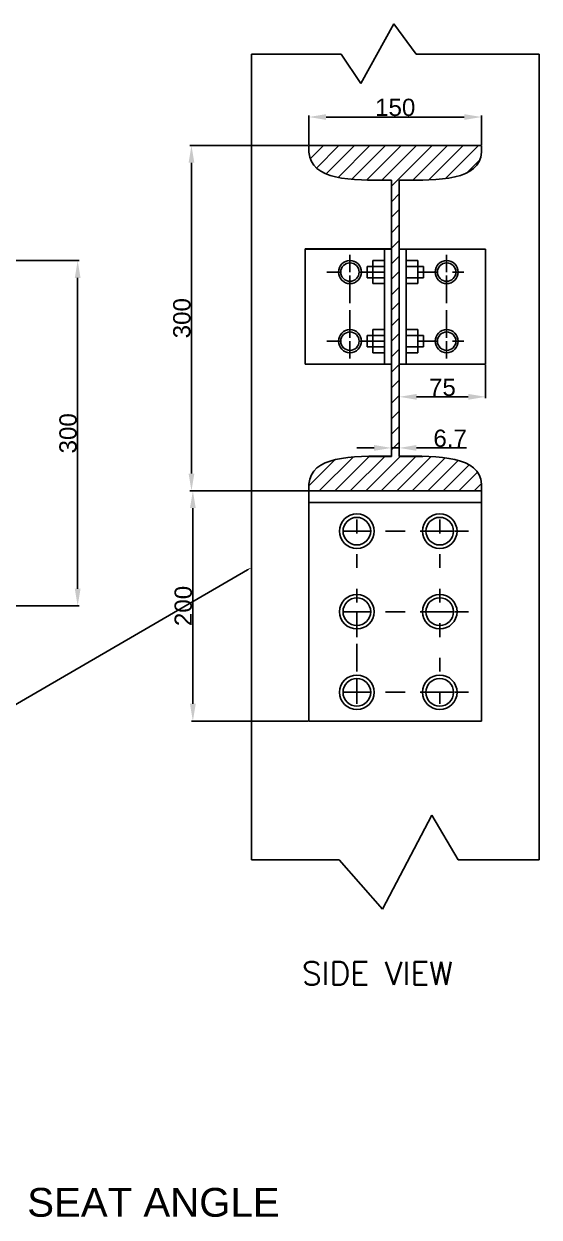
# Model space of a CAD drawing. Header units: inches. Extents: x 1072 to 2414, y 362 to 1695.
# Drawn here: x 1966 to 2414, y 362 to 1399 of the extents above; entities that cross this region are included whole.
import ezdxf
from ezdxf import colors
from ezdxf.entities.mleader import LeaderData, LeaderLine
from ezdxf.math import Vec2, Vec3

# ---------------------------------------------------------------- set-up
doc = ezdxf.new("R2010")
doc.units = ezdxf.units.IN
doc.header["$MEASUREMENT"] = 0
doc.linetypes.add('ACAD_ISO03W100', pattern=[30, 12, -18])
doc.styles.add('romans', font='romans.shx')
doc.styles.get("Standard").update_dxf_attribs({"font": 'arial.ttf'})
doc.dimstyles.new('ISO-25', dxfattribs={"dimtxt": 15, "dimasz": 15, "dimexe": 1.25, "dimexo": 0.625, "dimtad": 1, "dimdec": 4, "dimtxsty": 'Standard', "dimcen": 2.5, "dimadec": 0, "dimazin": 0, "dimtfac": 1, "dimtdec": 4, "dimtmove": 0, "dimatfit": 3, "dimfxl": 1, "dimarcsym": 0})

# ---------------------------------------------------------------- blocks, each defined once
blk = doc.blocks.new('*U35')
for radius in [15, 12]:
    blk.add_circle((0, 0), radius)
blk = doc.blocks.new('*U36')
at = {"color": 0, "linetype": 'ByBlock', "lineweight": -2, "transparency": 16777216}
for p in [(0, 140), (0, 70), (0, 0)]:
    blk.add_blockref('*U35', p, dxfattribs=at)
blk = doc.blocks.new('*U37')
for radius in [15, 12]:
    blk.add_circle((0, 0), radius)
blk = doc.blocks.new('*U38')
at = {"color": 0, "linetype": 'ByBlock', "lineweight": -2, "transparency": 16777216}
for p in [(0, 140), (0, 70), (0, 0)]:
    blk.add_blockref('*U37', p, dxfattribs=at)
blk = doc.blocks.new('*D46')
at = {"color": 0, "lineweight": -2, "transparency": 16777216}
for p, q in [((1903.1, 1193.1), (2014.2, 1193.1)), ((2013, 1178.1), (2013, 908.1)), ((1903.1, 893.1), (2014.2, 893.1))]:
    blk.add_line(p, q, dxfattribs=at)
at = {"color": 0, "transparency": 16777216}
for points in [[(2010.5, 1178.1), (2015.5, 1178.1), (2013, 1193.1)], [(2010.5, 908.1), (2015.5, 908.1), (2013, 893.1)]]:
    blk.add_solid(points, dxfattribs=at)
at = {"layer": 'Defpoints', "color": 0, "transparency": 16777216}
for p in [(1902.4, 1193.1), (1902.4, 893.1), (2013, 893.1)]:
    blk.add_point(p, dxfattribs=at)
at = {"color": 0, "transparency": 16777216, "insert": (2004.7, 1043.1), "char_height": 15, "attachment_point": 5, "rotation": 90}
blk.add_mtext('300', dxfattribs=at)
blk = doc.blocks.new('*D58')
at = {"color": 0, "lineweight": -2, "transparency": 16777216}
for p, q in [((2213.9, 1293.7), (2213.9, 1319.2)), ((2228.9, 1317.9), (2348.9, 1317.9)), ((2363.9, 1293.7), (2363.9, 1319.2))]:
    blk.add_line(p, q, dxfattribs=at)
at = {"color": 0, "transparency": 16777216}
for points in [[(2228.9, 1320.4), (2228.9, 1315.4), (2213.9, 1317.9)], [(2348.9, 1320.4), (2348.9, 1315.4), (2363.9, 1317.9)]]:
    blk.add_solid(points, dxfattribs=at)
at = {"layer": 'Defpoints', "color": 0, "transparency": 16777216}
for p in [(2363.9, 1317.9), (2213.9, 1293.1), (2363.9, 1293.1)]:
    blk.add_point(p, dxfattribs=at)
at = {"color": 0, "transparency": 16777216, "insert": (2288.9, 1326.2), "char_height": 15, "attachment_point": 5}
blk.add_mtext('150', dxfattribs=at)
blk = doc.blocks.new('*D59')
at = {"color": 0, "lineweight": -2, "transparency": 16777216}
for p, q in [((2213.3, 993.1), (2111.9, 993.1)), ((2113.1, 978.1), (2113.1, 808.1)), ((2213.3, 793.1), (2111.9, 793.1))]:
    blk.add_line(p, q, dxfattribs=at)
at = {"color": 0, "transparency": 16777216}
for points in [[(2110.6, 978.1), (2115.6, 978.1), (2113.1, 993.1)], [(2110.6, 808.1), (2115.6, 808.1), (2113.1, 793.1)]]:
    blk.add_solid(points, dxfattribs=at)
at = {"layer": 'Defpoints', "color": 0, "transparency": 16777216}
for p in [(2213.9, 993.1), (2113.1, 793.1), (2213.9, 793.1)]:
    blk.add_point(p, dxfattribs=at)
at = {"color": 0, "transparency": 16777216, "insert": (2104.8, 893.1), "char_height": 15, "attachment_point": 5, "rotation": 90}
blk.add_mtext('200', dxfattribs=at)
blk = doc.blocks.new('*D42')
at = {"color": 0, "lineweight": -2, "transparency": 16777216}
for p, q in [((2213.3, 1293.1), (2110.6, 1293.1)), ((2111.9, 1278.1), (2111.9, 1008.1)), ((2213.3, 993.1), (2110.6, 993.1))]:
    blk.add_line(p, q, dxfattribs=at)
at = {"color": 0, "transparency": 16777216}
for points in [[(2109.4, 1278.1), (2114.4, 1278.1), (2111.9, 1293.1)], [(2109.4, 1008.1), (2114.4, 1008.1), (2111.9, 993.1)]]:
    blk.add_solid(points, dxfattribs=at)
at = {"layer": 'Defpoints', "color": 0, "transparency": 16777216}
for p in [(2213.9, 1293.1), (2111.9, 993.1), (2213.9, 993.1)]:
    blk.add_point(p, dxfattribs=at)
at = {"color": 0, "transparency": 16777216, "insert": (2103.6, 1143.1), "char_height": 15, "attachment_point": 5, "rotation": 90}
blk.add_mtext('300', dxfattribs=at)
blk = doc.blocks.new('*D60')
at = {"color": 0, "lineweight": -2, "transparency": 16777216}
for p, q in [((2292.4, 1102.5), (2292.4, 1073.5)), ((2367.4, 1102.5), (2367.4, 1073.5)), ((2307.4, 1074.8), (2352.4, 1074.8))]:
    blk.add_line(p, q, dxfattribs=at)
at = {"color": 0, "transparency": 16777216}
for points in [[(2307.4, 1077.3), (2307.4, 1072.3), (2292.4, 1074.8)], [(2352.4, 1077.3), (2352.4, 1072.3), (2367.4, 1074.8)]]:
    blk.add_solid(points, dxfattribs=at)
at = {"layer": 'Defpoints', "color": 0, "transparency": 16777216}
for p in [(2292.4, 1103.2), (2367.4, 1103.2), (2367.4, 1074.8)]:
    blk.add_point(p, dxfattribs=at)
at = {"color": 0, "transparency": 16777216, "insert": (2329.9, 1083), "char_height": 15, "attachment_point": 5}
blk.add_mtext('75', dxfattribs=at)
blk = doc.blocks.new('*D61')
at = {"color": 0, "lineweight": -2, "transparency": 16777216}
for p, q in [((2270.6, 1030.4), (2255.6, 1030.4)), ((2285.6, 1023.7), (2285.6, 1031.6)), ((2285.6, 1030.4), (2292.3, 1030.4)), ((2292.3, 1023.7), (2292.3, 1031.6)), ((2307.3, 1030.4), (2350.9, 1030.4))]:
    blk.add_line(p, q, dxfattribs=at)
at = {"color": 0, "transparency": 16777216}
for points in [[(2270.6, 1032.9), (2270.6, 1027.9), (2285.6, 1030.4)], [(2307.3, 1032.9), (2307.3, 1027.9), (2292.3, 1030.4)]]:
    blk.add_solid(points, dxfattribs=at)
at = {"layer": 'Defpoints', "color": 0, "transparency": 16777216}
for p in [(2292.3, 1030.4), (2285.6, 1023.1), (2292.3, 1023.1)]:
    blk.add_point(p, dxfattribs=at)
at = {"color": 0, "transparency": 16777216, "insert": (2336.6, 1038.7), "char_height": 15, "attachment_point": 5}
blk.add_mtext('6.7', dxfattribs=at)

msp = doc.modelspace()

# ---------------------------------------------------------------- hatches: boundary and pattern name
h = msp.add_hatch()
h.set_pattern_fill('ANSI31', color=256, scale=3)
h.set_pattern_definition([(45, (773.762, 190.515), (-6.73519, 6.73519), [])])
edge = h.paths.add_edge_path()
edge.add_spline(control_points=[(2312.99164, 1263.09536), (2340.13539, 1263.7479), (2362.58267, 1267.82109), (2363.92095, 1287.26894)], knot_values=[5.8264194124, 5.8264194124, 5.8264194124, 5.8264194124, 67.0941389228, 67.0941389228, 67.0941389228, 67.0941389228], degree=3, periodic=0)
edge.add_line((2363.92095, 1287.26894), (2363.92095, 1293.09536))
edge.add_line((2363.92095, 1293.09536), (2213.92095, 1293.09536))
edge.add_spline(control_points=[(2213.92095, 1293.09536), (2213.85732, 1291.10687), (2213.12454, 1268.20844), (2237.70651, 1263.7479), (2264.85025, 1263.09536)], knot_values=[0, 0, 0, 0, 5.8264194124, 67.0941389228, 67.0941389228, 67.0941389228, 67.0941389228], degree=3, periodic=0)
edge.add_line((2264.85025, 1263.09536), (2285.57095, 1263.09536))
edge.add_line((2285.57095, 1263.09536), (2285.57095, 1183.16424))
edge.add_line((2285.57095, 1183.16424), (2292.27095, 1183.16424))
edge.add_line((2292.27095, 1183.16424), (2292.27095, 1188.16424))
edge.add_line((2292.27095, 1188.16424), (2292.27095, 1193.29426))
edge.add_line((2292.27095, 1193.29426), (2292.27095, 1263.09536))
edge.add_line((2292.27095, 1263.09536), (2312.99164, 1263.09536))
h.paths.add_polyline_path([(2292.27095, 1183.16424), (2285.57095, 1183.16424), (2285.57095, 1178.16424), (2285.57095, 1123.16424), (2292.27095, 1123.16424)])
edge = h.paths.add_edge_path()
edge.add_line((2292.27095, 1123.16424), (2285.57095, 1123.16424))
edge.add_line((2285.57095, 1123.16424), (2285.57095, 1043.23312))
edge.add_line((2285.57095, 1043.23312), (2285.57095, 1023.09536))
edge.add_line((2285.57095, 1023.09536), (2264.85025, 1023.09536))
edge.add_spline(control_points=[(2264.85025, 1023.09536), (2237.70651, 1022.44281), (2215.25923, 1018.36962), (2213.92095, 998.92178)], knot_values=[5.8264194124, 5.8264194124, 5.8264194124, 5.8264194124, 67.0941389228, 67.0941389228, 67.0941389228, 67.0941389228], degree=3, periodic=0)
edge.add_line((2213.92095, 998.92178), (2213.92095, 993.09536))
edge.add_line((2213.92095, 993.09536), (2363.92095, 993.09536))
edge.add_spline(control_points=[(2363.92095, 993.09536), (2363.98458, 995.08384), (2364.71736, 1017.98227), (2340.13539, 1022.44281), (2312.99164, 1023.09536)], knot_values=[0, 0, 0, 0, 5.8264194124, 67.0941389228, 67.0941389228, 67.0941389228, 67.0941389228], degree=3, periodic=0)
edge.add_line((2312.99164, 1023.09536), (2292.27095, 1023.09536))
edge.add_line((2292.27095, 1023.09536), (2292.27095, 1123.16424))

# ---------------------------------------------------------------- linework, layer by layer
for p, q in [((2259.11925, 1346.99696), (2287.60544, 1398.83443)), ((2287.60544, 1398.83443), (2307.22312, 1372.59157)), ((2173.92095, 1372.59157), (2163.92095, 1372.59157)), ((2163.92095, 1372.59157), (2163.92095, 672.59157)), ((2173.92095, 1372.59157), (2241.92005, 1372.59157)), ((2241.92005, 1372.59157), (2259.11925, 1346.99696)), ((2307.22312, 1372.59157), (2403.92095, 1372.59157)), ((2403.92095, 1372.59157), (2413.92095, 1372.59157)), ((2413.92095, 1372.59157), (2413.92095, 672.59157)), ((2213.92095, 1293.09536), (2363.92095, 1293.09536)), ((2363.92095, 1293.09536), (2363.92095, 1287.26894)), ((2363.92095, 1293.09536), (2363.92095, 1287.26894)), ((2264.85025, 1263.09536), (2285.57095, 1263.09536)), ((2285.57095, 1023.09536), (2285.57095, 1263.09536)), ((2285.57095, 1023.09536), (2285.57095, 1263.09536)), ((2285.57095, 1263.09536), (2285.57095, 1043.23312)), ((2285.57095, 1263.09536), (2285.57095, 1043.23312)), ((2292.27095, 1263.09536), (2312.99164, 1263.09536)), ((2292.27095, 1263.09536), (2292.27095, 1023.09536)), ((2292.27095, 1263.09536), (2292.27095, 1023.09536)), ((2292.27095, 1043.23312), (2292.27095, 1263.09536)), ((2292.27095, 1043.23312), (2292.27095, 1263.09536)), ((2292.27095, 1263.0577), (2292.35753, 1203.05776)), ((2210.57095, 1103.28051), (2210.57095, 1203.28051)), ((2210.57095, 1203.28051), (2285.57095, 1203.28051)), ((2285.57095, 1203.04797), (2210.57095, 1203.04797)), ((2210.57095, 1203.04797), (2210.57095, 1103.04797)), ((2279.57095, 1203.04797), (2279.57095, 1103.28051)), ((2285.57095, 1203.04797), (2285.57095, 1103.28051)), ((2367.35745, 1203.16248), (2292.35745, 1203.16248)), ((2292.35753, 1203.05776), (2367.35745, 1203.16599)), ((2292.35753, 1203.05776), (2292.35753, 1103.27071)), ((2298.35753, 1203.05776), (2298.35753, 1103.27071)), ((2367.35745, 1203.16599), (2367.35745, 1103.16599)), ((2367.35745, 1103.16248), (2367.35745, 1203.16248)), ((2269.57095, 1173.16424), (2269.57095, 1193.16424)), ((2269.57095, 1193.16424), (2279.57095, 1193.16424)), ((2279.57095, 1193.16424), (2279.57095, 1188.16424)), ((2292.27095, 1183.16424), (2292.27095, 1193.29426)), ((2298.27095, 1193.29426), (2308.58674, 1193.29426)), ((2308.58674, 1183.16424), (2308.58674, 1193.16424)), ((2308.58674, 1193.16424), (2308.58674, 1173.16424)), ((2264.57095, 1178.16424), (2264.57095, 1188.16424)), ((2264.57095, 1188.16424), (2269.57095, 1188.16424)), ((2279.57095, 1188.16424), (2269.57095, 1188.16424)), ((2269.57095, 1188.16424), (2269.57095, 1178.16424)), ((2279.57095, 1183.16424), (2269.57095, 1183.16424)), ((2269.57095, 1183.16424), (2269.57095, 1178.16424)), ((2279.57095, 1178.16424), (2279.57095, 1183.16424)), ((2292.27095, 1178.16424), (2292.27095, 1188.16424)), ((2292.58674, 1183.16424), (2292.27095, 1183.16424)), ((2298.27095, 1188.16424), (2308.58674, 1188.16424)), ((2313.58674, 1188.16424), (2308.58674, 1188.16424)), ((2313.58674, 1178.16424), (2313.58674, 1188.16424)), ((2269.57095, 1178.16424), (2264.57095, 1178.16424)), ((2269.57095, 1178.16424), (2279.57095, 1178.16424)), ((2279.57095, 1173.16424), (2269.57095, 1173.16424)), ((2308.58674, 1178.16424), (2298.27095, 1178.16424)), ((2308.58674, 1173.16424), (2298.27095, 1173.16424)), ((2308.58674, 1173.16424), (2308.58674, 1178.16424)), ((2308.58674, 1178.16424), (2313.58674, 1178.16424)), ((2279.57095, 1133.16424), (2269.57095, 1133.16424)), ((2269.57095, 1133.16424), (2269.57095, 1113.16424)), ((2308.58674, 1133.16424), (2298.27095, 1133.16424)), ((2308.58674, 1113.16424), (2308.58674, 1133.16424)), ((2308.58674, 1133.16424), (2308.58674, 1128.16424)), ((2269.57095, 1128.16424), (2264.57095, 1128.16424)), ((2264.57095, 1128.16424), (2264.57095, 1118.16424)), ((2269.57095, 1118.16424), (2269.57095, 1128.16424)), ((2269.57095, 1128.16424), (2279.57095, 1128.16424)), ((2269.57095, 1123.16424), (2269.57095, 1128.16424)), ((2279.57095, 1123.16424), (2269.57095, 1123.16424)), ((2279.57095, 1128.16424), (2279.57095, 1123.16424)), ((2292.27095, 1128.16424), (2292.27095, 1118.16424)), ((2292.58674, 1123.16424), (2292.27095, 1123.16424)), ((2292.27095, 1123.16424), (2292.27095, 1113.03422)), ((2308.58674, 1128.16424), (2298.27095, 1128.16424)), ((2308.58674, 1128.16424), (2313.58674, 1128.16424)), ((2308.58674, 1123.16424), (2308.58674, 1113.16424)), ((2313.58674, 1128.16424), (2313.58674, 1118.16424)), ((2264.57095, 1118.16424), (2269.57095, 1118.16424)), ((2279.57095, 1118.16424), (2269.57095, 1118.16424)), ((2269.57095, 1113.16424), (2279.57095, 1113.16424)), ((2279.57095, 1113.16424), (2279.57095, 1118.16424)), ((2298.27095, 1118.16424), (2308.58674, 1118.16424)), ((2298.27095, 1113.03422), (2308.58674, 1113.03422)), ((2313.58674, 1118.16424), (2308.58674, 1118.16424)), ((2285.57095, 1103.28051), (2210.57095, 1103.28051)), ((2210.57095, 1103.04797), (2285.57095, 1103.04797)), ((2292.27095, 1043.27078), (2292.35753, 1103.27071)), ((2367.35745, 1103.16599), (2292.35745, 1103.16599)), ((2292.35745, 1103.16599), (2367.35745, 1103.16599)), ((2292.35753, 1103.27071), (2367.35745, 1103.16248)), ((2285.57095, 1023.09536), (2264.85025, 1023.09536)), ((2312.99164, 1023.09536), (2292.27095, 1023.09536)), ((2213.92095, 993.09536), (2213.92095, 998.92178)), ((2213.92095, 993.09536), (2213.92095, 998.92178)), ((2363.92095, 993.09536), (2213.92095, 993.09536)), ((2213.92095, 993.09536), (2213.92095, 793.09536)), ((2213.92095, 993.09536), (2213.92095, 983.09536)), ((2363.92095, 793.09536), (2363.92095, 993.09536)), ((2213.92095, 983.09536), (2363.92095, 983.09536)), ((2213.92095, 793.09536), (2363.92095, 793.09536)), ((2277.85286, 629.80466), (2320.81524, 711.21236)), ((2320.81524, 711.21236), (2343.49596, 672.59157)), ((2163.92095, 672.59157), (2173.92095, 672.59157)), ((2203.92095, 672.59157), (2173.92095, 672.59157)), ((2240.31763, 672.59157), (2203.92095, 672.59157)), ((2277.85286, 629.80466), (2240.31763, 672.59157)), ((2403.92095, 672.59157), (2343.49596, 672.59157)), ((2413.92095, 672.59157), (2403.92095, 672.59157))]:
    msp.add_line(p, q)
at = {"linetype": 'ACAD_ISO03W100'}
for p, q in [((2249.57095, 1108.16424), (2249.57095, 1198.16424)), ((2249.57095, 1183.16424), (2249.57095, 1198.16424)), ((2249.57095, 1198.16424), (2249.57095, 1108.16424)), ((2333.58674, 1108.16424), (2333.58674, 1198.16424)), ((2333.58674, 1183.16424), (2333.58674, 1198.16424)), ((2333.58674, 1198.16424), (2333.58674, 1108.16424)), ((2269.57095, 1183.16424), (2229.57095, 1183.16424)), ((2229.57095, 1183.16424), (2249.57095, 1183.16424)), ((2308.58674, 1183.16424), (2348.58674, 1183.16424)), ((2313.58674, 1183.16424), (2333.58674, 1183.16424)), ((2269.57095, 1123.16424), (2229.57095, 1123.16424)), ((2229.57095, 1123.16424), (2249.57095, 1123.16424)), ((2249.57095, 1123.16424), (2249.57095, 1108.16424)), ((2308.58674, 1123.16424), (2348.58674, 1123.16424)), ((2313.58674, 1123.16424), (2333.58674, 1123.16424)), ((2333.58674, 1123.16424), (2333.58674, 1108.16424)), ((2327.58674, 1103.21988), (2327.58674, 1103.16599)), ((2213.92095, 983.09536), (2213.92095, 968.09536)), ((2255.57095, 968.09536), (2255.57095, 808.09536)), ((2255.57095, 968.09536), (2255.57095, 958.09536)), ((2327.58674, 968.09536), (2327.58674, 808.09536)), ((2255.57095, 958.09536), (2230.57095, 958.09536)), ((2255.57095, 958.09536), (2327.58674, 958.09536)), ((2352.58674, 958.09536), (2255.57095, 958.09536)), ((2327.58674, 958.09536), (2352.58674, 958.09536)), ((2255.57095, 888.09536), (2230.57095, 888.09536)), ((2255.57095, 818.09536), (2255.57095, 888.09536)), ((2255.57095, 888.09536), (2327.58674, 888.09536)), ((2352.58674, 888.09536), (2255.57095, 888.09536)), ((2327.58674, 888.09536), (2352.58674, 888.09536)), ((2255.57095, 818.09536), (2230.57095, 818.09536)), ((2255.57095, 808.09536), (2255.57095, 818.09536)), ((2255.57095, 818.09536), (2327.58674, 818.09536)), ((2352.58674, 818.09536), (2255.57095, 818.09536)), ((2327.58674, 818.09536), (2352.58674, 818.09536)), ((2213.92095, 793.09536), (2213.92095, 808.09536))]:
    msp.add_line(p, q, dxfattribs=at)
for centre, radius in [((2249.57095, 1183.16424), 10), ((2333.58674, 1183.16424), 10), ((2249.57095, 1183.16424), 8), ((2333.58674, 1183.16424), 8), ((2249.57095, 1123.16424), 10), ((2249.57095, 1123.16424), 8), ((2333.58674, 1123.16424), 10), ((2333.58674, 1123.16424), 8)]:
    msp.add_circle(centre, radius)
for points in [[(2213.92095, 1293.09536), (2213.85732, 1291.10687), (2212.9593, 1263.04493), (2250.08002, 1262.67377), (2285.57095, 1263.0577)], [(2363.92095, 1293.09536), (2363.98458, 1291.10687), (2364.88259, 1263.04493), (2327.76187, 1262.67377), (2292.27095, 1263.0577)], [(2213.92095, 993.09536), (2213.85732, 995.08384), (2212.9593, 1023.14578), (2250.08002, 1023.51694), (2285.57095, 1023.13301)], [(2363.92095, 993.09536), (2363.98458, 995.08384), (2364.88259, 1023.14578), (2327.76187, 1023.51694), (2292.27095, 1023.13301)]]:
    msp.add_open_spline(points, degree=3, knots=[0, 0, 0, 0, 5.8264194124, 82.223625274, 82.223625274, 82.223625274, 82.223625274])

# ---------------------------------------------------------------- block references
for name, p in [('*U36', (2255.57095, 818.09536)), ('*U38', (2327.58674, 818.09536))]:
    msp.add_blockref(name, p)

# ---------------------------------------------------------------- texts
at = {"insert": (2207.88871, 583.90794), "char_height": 20, "attachment_point": 1, "style": 'romans'}
msp.add_mtext_dynamic_manual_height_columns('SIDE VIEW ', width=274.0610087, gutter_width=12.5, heights=[0], dxfattribs=at)
at = {"insert": (1233.86139, 387.45778), "char_height": 25, "attachment_point": 1}
msp.add_mtext_dynamic_manual_height_columns('COLUMN BEAM BOLT CONNECTION USING SEAT ANGLE', width=1142.6825471, gutter_width=12.5, heights=[0], dxfattribs=at)

# ---------------------------------------------------------------- dimensions: what is measured, and where the dimension line sits
for base, p1, p2, picture, middle in [((2363.92095, 1317.92609), (2213.92095, 1293.09536), (2363.92095, 1293.09536), '*D58', (2288.92095, 1326.20968)), ((2367.35745, 1074.75629), (2292.35745, 1103.16599), (2367.35745, 1103.16248), '*D60', (2329.85745, 1083.00919))]:
    dim = msp.add_linear_dim(base=base, p1=p1, p2=p2, dimstyle='ISO-25')
    dim.commit()
    dim.dimension.update_dxf_attribs({"geometry": picture, "text_midpoint": middle})
for base, p1, p2, picture, middle in [((2111.87209, 993.09536), (2213.92095, 1293.09536), (2213.92095, 993.09536), '*D42', (2103.58338, 1143.09536)), ((2012.98839, 893.09536), (1902.43541, 1193.09536), (1902.43541, 893.09536), '*D46', (2004.69968, 1043.09536)), ((2113.12209, 793.09536), (2213.92095, 993.09536), (2213.92095, 793.09536), '*D59', (2104.8385, 893.09536))]:
    dim = msp.add_linear_dim(base=base, p1=p1, p2=p2, angle=90, dimstyle='ISO-25')
    dim.commit()
    dim.dimension.update_dxf_attribs({"geometry": picture, "text_midpoint": middle})
dim = msp.add_linear_dim(base=(2292.27095, 1030.38655), p1=(2285.57095, 1023.09536), p2=(2292.27095, 1023.09536), text='6.7', dimstyle='ISO-25')
dim.commit()
dim.dimension.update_dxf_attribs({"geometry": '*D61', "text_midpoint": (2336.59138, 1038.67014)})

# ---------------------------------------------------------------- leaders
ml = msp.add_multileader_mtext('Standard')
ml.set_content('', color=256)
ml.set_leader_properties()
ml.build(insert=Vec2(0, 0))
ctx = ml.context
ctx.base_point, ctx.plane_origin = Vec3(1919.0518, 791.11533), Vec3(2163.92095, 926.43464)
ctx.text_align_type = 2
notes = []
notes.append((ctx, [(0, (1, 1, 0), (1931.0518, 791.11533), (-1, 0), 8, [(0, [(2163.92095, 926.43464)], 0, [])])]))
ctx.mtext.insert, ctx.mtext.alignment, ctx.mtext.flow_direction = Vec3(1921.0518, 793.11533), 3, 5
for ctx, leaders in notes:
    for number, flags, end, landing, length, lines in leaders:
        leader = LeaderData()
        leader.index, (leader.has_last_leader_line, leader.has_dogleg_vector, leader.attachment_direction) = number, flags
        leader.last_leader_point, leader.dogleg_vector, leader.dogleg_length = Vec3(end), Vec3(landing), length
        for number, points, colour, breaks in lines:
            line = LeaderLine()
            line.index, line.vertices, line.color, line.breaks = number, Vec3.list(points), colors.encode_raw_color(colour), breaks
            leader.lines.append(line)
        ctx.leaders.append(leader)

doc.saveas('drawing.dxf')
